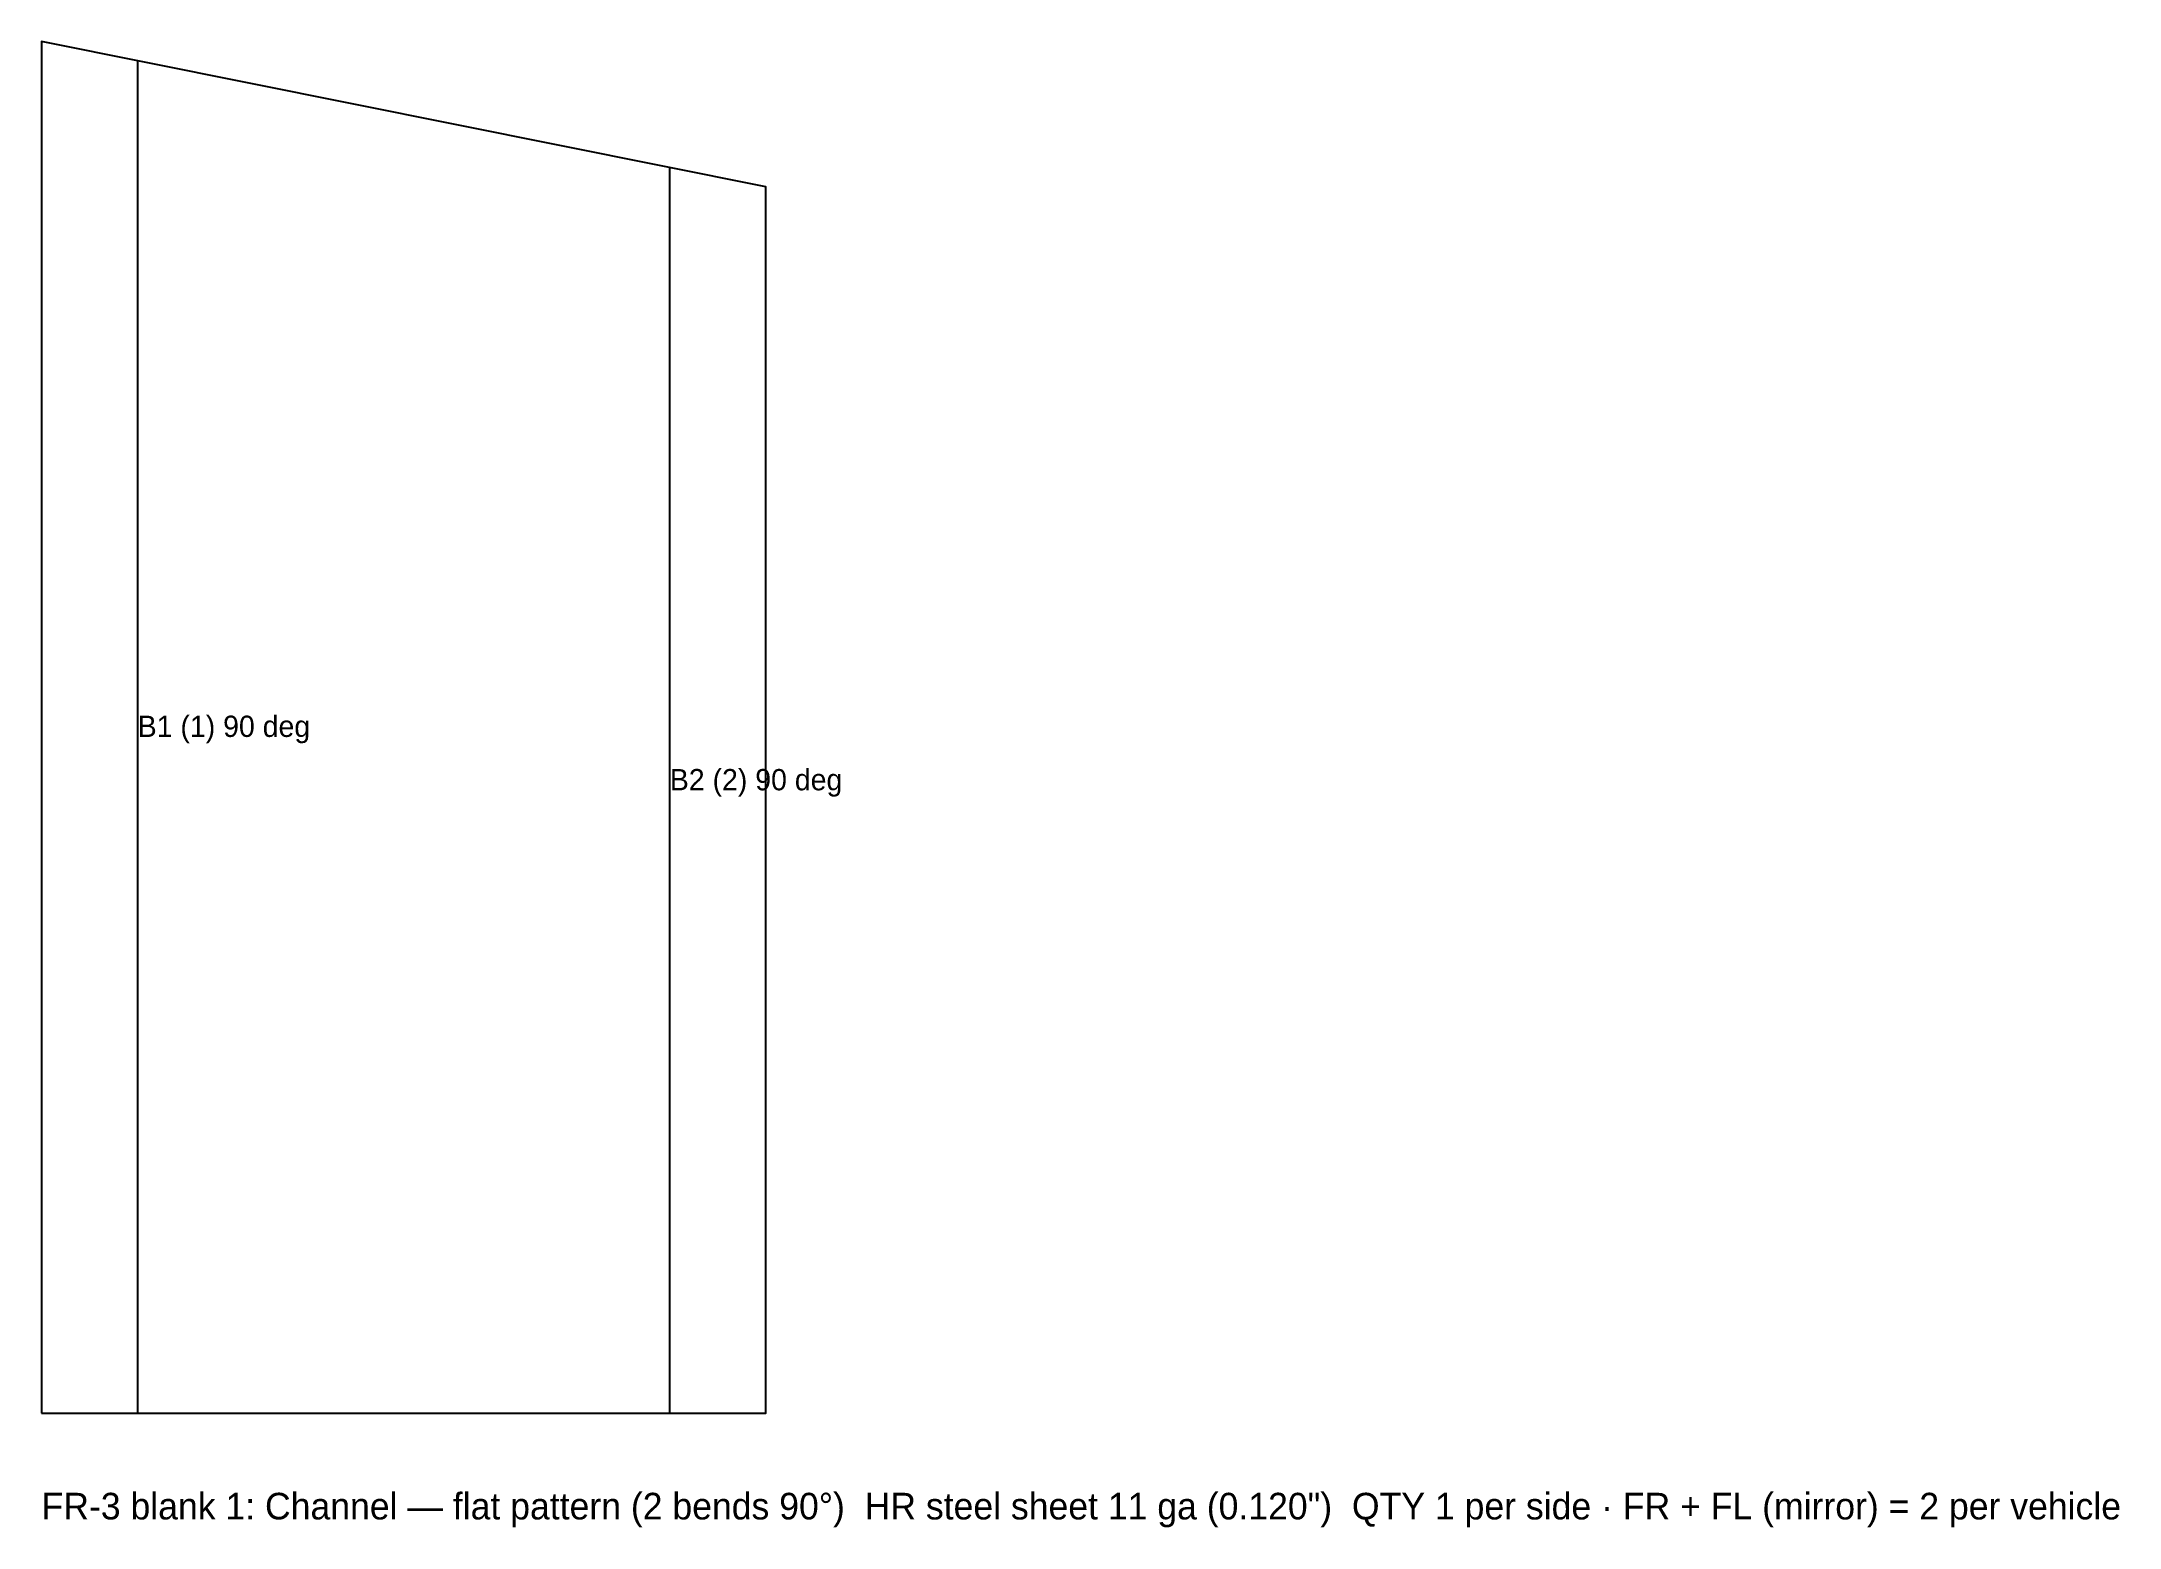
# Model space of a CAD drawing. Header units: inches. Extents: x 0 to 11.7, y -0.6 to 7.7.
import ezdxf

# ---------------------------------------------------------------- set-up
doc = ezdxf.new("R2010")
doc.units = ezdxf.units.IN
doc.header["$MEASUREMENT"] = 0
for name, color, linetype in [('BEND', 5, 'Continuous'), ('CUT', 7, 'Continuous'), ('TEXT', 3, 'Continuous')]:
    doc.layers.add(name, color=color, linetype=linetype)

msp = doc.modelspace()

# ---------------------------------------------------------------- linework, layer by layer
at = {"layer": 'BEND'}
for p, q in [((0.5421, 0), (0.5421, 7.625)), ((3.5421, 0), (3.5421, 7.023))]:
    msp.add_line(p, q, dxfattribs=at)
at = {"layer": 'CUT'}
msp.add_lwpolyline([(0, 0), (4.0842, 0), (4.0842, 6.9142), (0, 7.7338), (0, 0)], close=True, dxfattribs=at)

# ---------------------------------------------------------------- texts
at = {"layer": 'TEXT'}
for s, height, p in [('B1 (1) 90 deg', 0.12, (0.5421, 3.8125)), ('B2 (2) 90 deg', 0.12, (3.5421, 3.5115)), ('FR-3 blank 1: Channel — flat pattern (2 bends 90°)  HR steel sheet 11 ga (0.120")  QTY 1 per side · FR + FL (mirror) = 2 per vehicle', 0.15, (0, -0.6))]:
    msp.add_text(s, height=height, dxfattribs=at).set_placement(p)

doc.saveas('drawing.dxf')
